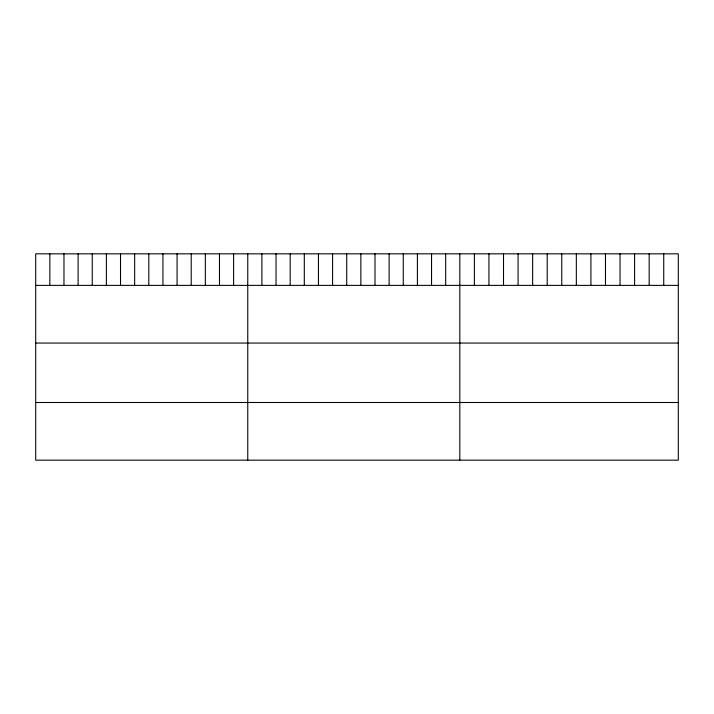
<?xml version="1.0" encoding="UTF-8"?>
<svg xmlns="http://www.w3.org/2000/svg" width="714" height="714" viewBox="0 0 714 714"><rect width="100%" height="100%" fill="white"/><g stroke="black" fill="none" stroke-linecap="round" stroke-linejoin="round"><path stroke-width="1.07" d="M678.3 285.377L678.3 460.164L35.7 460.164L35.7 253.836L678.3 253.836L678.3 285.377L35.7 285.377M35.7 343.059L678.3 343.059M35.7 402.491L678.3 402.491M663.734 253.836L663.734 285.377M649.169 253.836L649.169 285.377M634.603 253.836L634.603 285.377M620.038 253.836L620.038 285.377M605.472 253.836L605.472 285.377M590.906 253.836L590.906 285.377M576.341 253.836L576.341 285.377M561.775 253.836L561.775 285.377M547.21 253.836L547.21 285.377M532.644 253.836L532.644 285.377M518.078 253.836L518.078 285.377M503.513 253.836L503.513 285.377M488.947 253.836L488.947 285.377M474.382 253.836L474.382 285.377M459.816 253.836L459.816 460.164M445.679 253.836L445.679 285.377M431.542 253.836L431.542 285.377M417.404 253.836L417.404 285.377M403.267 253.836L403.267 285.377M389.13 253.836L389.13 285.377M374.993 253.836L374.993 285.377M360.856 253.836L360.856 285.377M346.718 253.836L346.718 285.377M332.581 253.836L332.581 285.377M318.444 253.836L318.444 285.377M304.307 253.836L304.307 285.377M290.17 253.836L290.17 285.377M276.032 253.836L276.032 285.377M261.895 253.836L261.895 285.377M247.758 253.836L247.758 460.164M233.621 253.836L233.621 285.377M219.484 253.836L219.484 285.377M205.346 253.836L205.346 285.377M191.209 253.836L191.209 285.377M177.072 253.836L177.072 285.377M162.935 253.836L162.935 285.377M148.798 253.836L148.798 285.377M134.66 253.836L134.66 285.377M120.523 253.836L120.523 285.377M106.386 253.836L106.386 285.377M92.249 253.836L92.249 285.377M78.112 253.836L78.112 285.377M63.974 253.836L63.974 285.377M49.837 253.836L49.837 285.377"/></g></svg>
